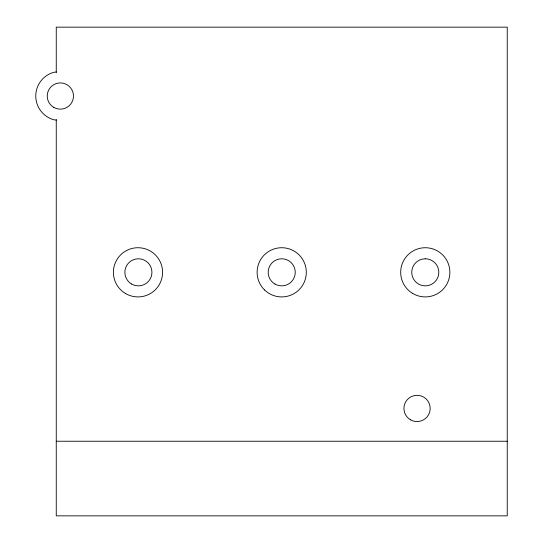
<?xml version="1.0" encoding="UTF-8"?>
<svg xmlns="http://www.w3.org/2000/svg" width="543" height="543" viewBox="0 0 543 543"><rect width="100%" height="100%" fill="white"/><g stroke="black" fill="none" stroke-linecap="round" stroke-linejoin="round"><path stroke-width="0.81" d="M56.255 71.968L53.988 72.267A24.598 24.598 0 0 0 53.988 119.786L56.255 120.084M56.255 441.235L507.243 441.235M56.255 72.789L56.255 27.15L507.243 27.15L507.243 515.85L56.255 515.85L56.255 119.399M425.278 258.794L421.782 259.249A13.527 13.527 0 0 0 414.92 281.016A13.527 13.527 0 0 0 437.543 278.036A13.527 13.527 0 0 0 425.278 258.794M274.948 284.037A13.527 13.527 0 0 0 295.243 272.321A13.527 13.527 0 0 0 274.948 260.606A13.527 13.527 0 0 0 274.948 284.037M131.637 284.037A13.527 13.527 0 0 0 151.925 272.321A13.527 13.527 0 0 0 131.637 260.606A13.527 13.527 0 0 0 131.637 284.037M410.488 419.8A13.12 13.12 0 0 0 430.165 408.438A13.12 13.12 0 0 0 410.488 397.076A13.12 13.12 0 0 0 410.488 419.8M53.798 107.392A13.12 13.12 0 0 0 73.475 96.03A13.12 13.12 0 0 0 53.798 84.667A13.12 13.12 0 0 0 53.798 107.392M412.666 293.437A24.598 24.598 0 0 0 449.875 272.681A24.598 24.598 0 0 0 413.298 250.839A24.598 24.598 0 0 0 412.666 293.437M125.691 293.62A24.598 24.598 0 0 0 162.588 272.321A24.598 24.598 0 0 0 125.691 251.015A24.598 24.598 0 0 0 125.691 293.62M264.604 289.996A24.598 24.598 0 0 0 305.573 278.301A24.598 24.598 0 0 0 274.962 248.667A24.598 24.598 0 0 0 264.604 289.996"/></g></svg>
